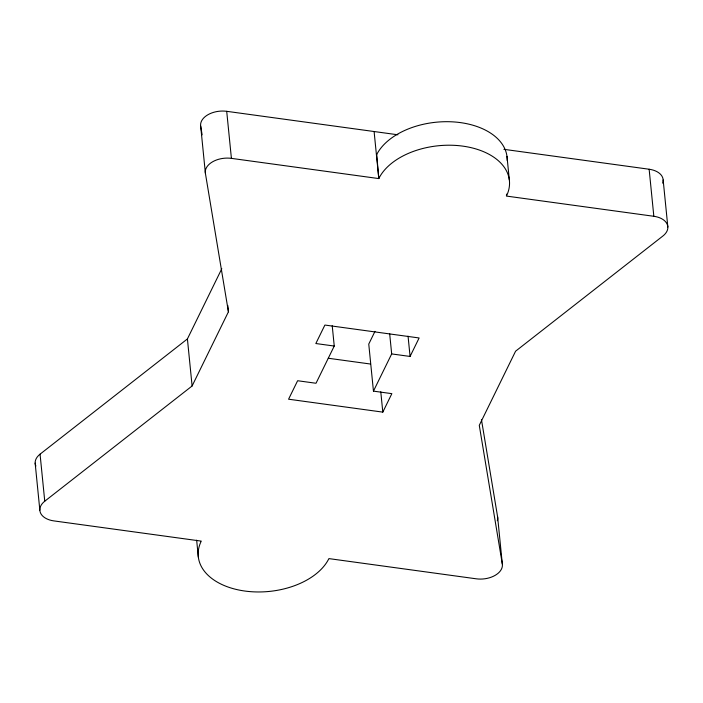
<?xml version="1.0" encoding="UTF-8"?>
<svg xmlns="http://www.w3.org/2000/svg" width="703" height="703" viewBox="0 0 703 703"><rect width="100%" height="100%" fill="white"/><g stroke="black" fill="none" stroke-linecap="round" stroke-linejoin="round"><path stroke-width="1.05" d="M506.538 194.098L506.441 196.075L653.834 216.287A20.141 12.54 -5.7 0 1 662.938 235.971L515.589 351.201L479.279 425.35L502.311 563.947A20.141 12.54 -5.7 0 1 476.291 578.815L328.899 558.604L328.635 559.113A67.137 41.793 -5.7 0 1 244.899 591.047A67.137 41.793 -5.7 0 1 201.014 541.618L201.251 541.108L53.859 520.897A20.141 12.54 -5.7 0 1 44.755 501.213L40.062 454.164L187.411 338.934L221.814 268.678M44.755 501.213L192.104 385.982L228.422 311.824L227.781 305.41M332.22 325.735L334.25 346.052L316.016 383.258L297.624 380.727L288.573 399.207L382.81 412.125L391.852 393.654L373.451 391.132L368.759 344.075L374.989 331.35M373.451 391.132L391.676 353.925L389.655 333.609M391.676 353.925L410.077 356.447L419.12 337.967L324.891 325.05L315.84 343.53L334.25 346.052M376.448 155.047L376.711 154.546A67.137 41.793 -5.7 0 1 451.449 121.795A67.137 41.793 -5.7 0 1 507.188 160.442M228.422 311.824L205.381 173.228A20.141 12.54 -5.7 0 1 231.41 158.368L378.803 178.58L376.711 154.546M205.381 173.228L200.689 126.18A20.141 12.54 -5.7 0 1 226.709 111.32L397.907 134.791M503.91 149.326L649.141 169.238A20.141 12.54 -5.7 0 1 662.683 183.149M328.283 358.249L370.525 364.04M481.423 419.445L497.619 516.898L502.311 563.947M200.689 126.18L202.121 134.844M663.157 179.977L667.85 227.034M649.141 169.238L653.834 216.287M506.986 156.374L509.332 179.898M408.048 336.131L410.077 356.447M374.101 131.523L378.803 178.58M380.78 391.808L382.81 412.125M226.709 111.32L231.41 158.368M187.411 338.934L192.104 385.982M196.655 540.176L198.36 557.286M35.15 463.101L39.843 510.15M35.897 466.071A20.141 12.54 -5.7 0 1 40.062 454.164M497.619 516.898A20.141 12.54 -5.7 0 1 497.311 520.747M379.058 178.07A67.137 41.793 -5.7 0 1 462.794 146.127A67.137 41.793 -5.7 0 1 506.678 195.566"/></g></svg>
